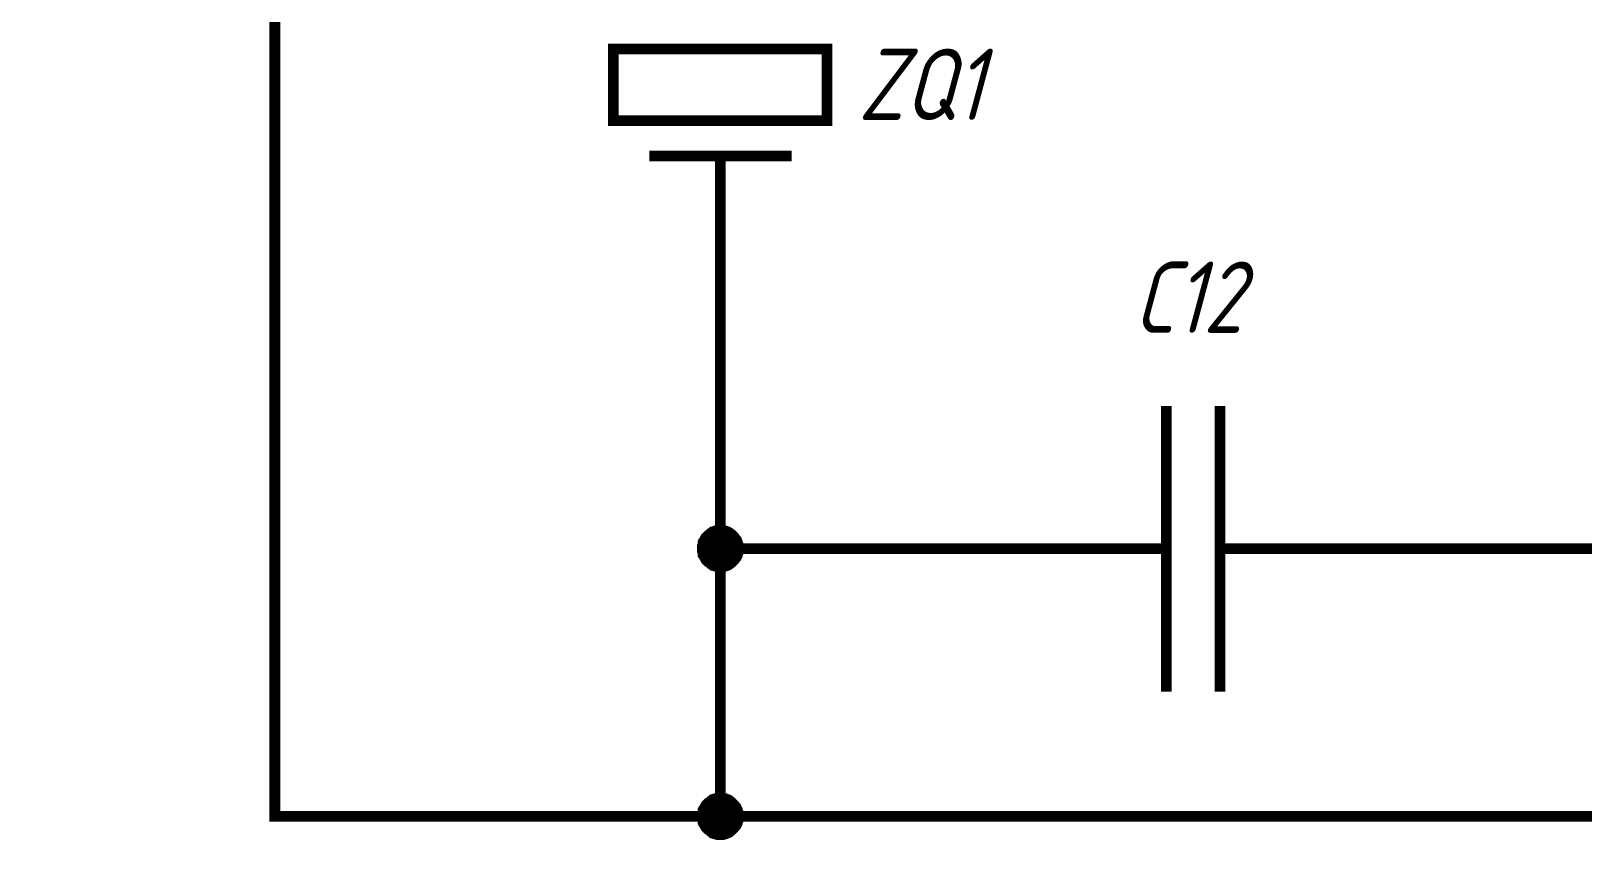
# Model space of a CAD drawing. Extents: x 260 to 1101, y 70 to 664.
# Drawn here: x 572.28 to 615.78, y 281.13 to 303.79 of the extents above; entities that cross this region are included whole.
import ezdxf

# ---------------------------------------------------------------- set-up
doc = ezdxf.new("R2010")
doc.units = 0
doc.header["$MEASUREMENT"] = 0
doc.layers.add('Sheet', color=255, linetype='CONTINUOUS')
doc.styles.add('GOST type A0', font='', dxfattribs={"oblique": 15, "height": 3.5})
doc.styles.get('GOST type A0').set_extended_font_data('GOST type A')

msp = doc.modelspace()

# ---------------------------------------------------------------- linework, layer by layer
at = {"layer": 'Sheet'}
for points, const_width in [([(569.112, 401.784), (569.112, 401.784), (541.612, 401.784), (541.612, 316.785), (579.112, 316.785), (579.112, 281.788), (591.597, 281.788), (631.581, 281.788), (631.581, 294.292)], 0.3), ([(608.103, 289.291), (616.597, 289.291), (616.597, 301.795), (616.597, 314.284), (608.103, 314.284)], 0.3), ([(593.6, 300.288), (589.609, 300.288)], 0.3), ([(591.597, 300.288), (591.597, 297.787)], 0.3), ([(591.597, 297.787), (591.597, 289.291), (591.597, 281.788)], 0.3), ([(604.097, 285.283), (604.097, 293.283)], 0.3), ([(605.603, 285.283), (605.603, 293.283)], 0.3), ([(591.1, 289.291), (591.1, 289.322), (591.1, 289.337), (591.1, 289.368), (591.115, 289.399), (591.115, 289.415), (591.115, 289.446), (591.131, 289.461), (591.131, 289.492), (591.146, 289.508), (591.162, 289.539), (591.177, 289.555), (591.177, 289.57), (591.193, 289.601), (591.208, 289.617), (591.224, 289.632), (591.239, 289.648), (591.255, 289.663), (591.286, 289.679), (591.302, 289.694), (591.317, 289.71), (591.333, 289.725), (591.364, 289.741), (591.379, 289.757), (591.395, 289.757), (591.426, 289.772), (591.441, 289.772), (591.472, 289.788), (591.488, 289.788), (591.519, 289.803), (591.55, 289.803), (591.566, 289.803), (591.597, 289.803)], 0.3), ([(591.1, 289.291), (591.1, 289.322), (591.1, 289.337), (591.1, 289.368), (591.115, 289.399), (591.115, 289.415), (591.115, 289.446), (591.131, 289.461), (591.131, 289.492), (591.146, 289.508), (591.162, 289.539), (591.177, 289.555), (591.177, 289.57), (591.193, 289.601), (591.208, 289.617), (591.224, 289.632), (591.239, 289.648), (591.255, 289.663), (591.286, 289.679), (591.302, 289.694), (591.317, 289.71), (591.333, 289.725), (591.364, 289.741), (591.379, 289.757), (591.395, 289.757), (591.426, 289.772), (591.441, 289.772), (591.472, 289.788), (591.488, 289.788), (591.519, 289.803), (591.55, 289.803), (591.566, 289.803), (591.597, 289.803)], 0.3), ([(591.1, 289.291), (591.1, 289.322), (591.1, 289.337), (591.1, 289.368), (591.115, 289.399), (591.115, 289.415), (591.115, 289.446), (591.131, 289.461), (591.131, 289.492), (591.146, 289.508), (591.162, 289.539), (591.177, 289.555), (591.177, 289.57), (591.193, 289.601), (591.208, 289.617), (591.224, 289.632), (591.239, 289.648), (591.255, 289.663), (591.286, 289.679), (591.302, 289.694), (591.317, 289.71), (591.333, 289.725), (591.364, 289.741), (591.379, 289.757), (591.395, 289.757), (591.426, 289.772), (591.441, 289.772), (591.472, 289.788), (591.488, 289.788), (591.519, 289.803), (591.55, 289.803), (591.566, 289.803), (591.597, 289.803)], 0.3), ([(591.1, 289.291), (591.1, 289.322), (591.1, 289.337), (591.1, 289.368), (591.115, 289.399), (591.115, 289.415), (591.115, 289.446), (591.131, 289.461), (591.131, 289.492), (591.146, 289.508), (591.162, 289.539), (591.177, 289.555), (591.177, 289.57), (591.193, 289.601), (591.208, 289.617), (591.224, 289.632), (591.239, 289.648), (591.255, 289.663), (591.286, 289.679), (591.302, 289.694), (591.317, 289.71), (591.333, 289.725), (591.364, 289.741), (591.379, 289.757), (591.395, 289.757), (591.426, 289.772), (591.441, 289.772), (591.472, 289.788), (591.488, 289.788), (591.519, 289.803), (591.55, 289.803), (591.566, 289.803), (591.597, 289.803)], 0.3), ([(591.1, 289.291), (591.1, 289.322), (591.1, 289.337), (591.1, 289.368), (591.115, 289.399), (591.115, 289.415), (591.115, 289.446), (591.131, 289.461), (591.131, 289.492), (591.146, 289.508), (591.162, 289.539), (591.177, 289.555), (591.177, 289.57), (591.193, 289.601), (591.208, 289.617), (591.224, 289.632), (591.239, 289.648), (591.255, 289.663), (591.286, 289.679), (591.302, 289.694), (591.317, 289.71), (591.333, 289.725), (591.364, 289.741), (591.379, 289.757), (591.395, 289.757), (591.426, 289.772), (591.441, 289.772), (591.472, 289.788), (591.488, 289.788), (591.519, 289.803), (591.55, 289.803), (591.566, 289.803), (591.597, 289.803)], 0.0991), ([(591.1, 289.291), (591.1, 289.322), (591.1, 289.337), (591.1, 289.368), (591.115, 289.399), (591.115, 289.415), (591.115, 289.446), (591.131, 289.461), (591.131, 289.492), (591.146, 289.508), (591.162, 289.539), (591.177, 289.555), (591.177, 289.57), (591.193, 289.601), (591.208, 289.617), (591.224, 289.632), (591.239, 289.648), (591.255, 289.663), (591.286, 289.679), (591.302, 289.694), (591.317, 289.71), (591.333, 289.725), (591.364, 289.741), (591.379, 289.757), (591.395, 289.757), (591.426, 289.772), (591.441, 289.772), (591.472, 289.788), (591.488, 289.788), (591.519, 289.803), (591.55, 289.803), (591.566, 289.803), (591.597, 289.803)], 0.0991), ([(591.1, 289.291), (591.1, 289.322), (591.1, 289.337), (591.1, 289.368), (591.115, 289.399), (591.115, 289.415), (591.115, 289.446), (591.131, 289.461), (591.131, 289.492), (591.146, 289.508), (591.162, 289.539), (591.177, 289.555), (591.177, 289.57), (591.193, 289.601), (591.208, 289.617), (591.224, 289.632), (591.239, 289.648), (591.255, 289.663), (591.286, 289.679), (591.302, 289.694), (591.317, 289.71), (591.333, 289.725), (591.364, 289.741), (591.379, 289.757), (591.395, 289.757), (591.426, 289.772), (591.441, 289.772), (591.472, 289.788), (591.488, 289.788), (591.519, 289.803), (591.55, 289.803), (591.566, 289.803), (591.597, 289.803)], 0.0991), ([(591.1, 289.291), (591.1, 289.322), (591.1, 289.337), (591.1, 289.368), (591.115, 289.399), (591.115, 289.415), (591.115, 289.446), (591.131, 289.461), (591.131, 289.492), (591.146, 289.508), (591.162, 289.539), (591.177, 289.555), (591.177, 289.57), (591.193, 289.601), (591.208, 289.617), (591.224, 289.632), (591.239, 289.648), (591.255, 289.663), (591.286, 289.679), (591.302, 289.694), (591.317, 289.71), (591.333, 289.725), (591.364, 289.741), (591.379, 289.757), (591.395, 289.757), (591.426, 289.772), (591.441, 289.772), (591.472, 289.788), (591.488, 289.788), (591.519, 289.803), (591.55, 289.803), (591.566, 289.803), (591.597, 289.803)], 0.0991), ([(591.597, 289.803), (591.597, 289.803)], 0.3), ([(591.597, 289.803), (591.628, 289.803), (591.643, 289.803), (591.674, 289.803), (591.705, 289.788), (591.721, 289.788), (591.752, 289.772), (591.767, 289.772), (591.798, 289.757), (591.814, 289.757), (591.845, 289.741), (591.861, 289.725), (591.876, 289.71), (591.907, 289.694), (591.923, 289.679), (591.938, 289.663), (591.954, 289.648), (591.969, 289.632), (591.985, 289.617), (592, 289.601), (592.016, 289.57), (592.031, 289.555), (592.047, 289.539), (592.062, 289.508), (592.062, 289.492), (592.078, 289.461), (592.078, 289.446), (592.093, 289.415), (592.093, 289.399), (592.109, 289.368), (592.109, 289.337), (592.109, 289.322), (592.109, 289.291)], 0.3), ([(591.597, 289.803), (591.597, 289.803)], 0.3), ([(591.597, 289.803), (591.628, 289.803), (591.643, 289.803), (591.674, 289.803), (591.705, 289.788), (591.721, 289.788), (591.752, 289.772), (591.767, 289.772), (591.798, 289.757), (591.814, 289.757), (591.845, 289.741), (591.861, 289.725), (591.876, 289.71), (591.907, 289.694), (591.923, 289.679), (591.938, 289.663), (591.954, 289.648), (591.969, 289.632), (591.985, 289.617), (592, 289.601), (592.016, 289.57), (592.031, 289.555), (592.047, 289.539), (592.062, 289.508), (592.062, 289.492), (592.078, 289.461), (592.078, 289.446), (592.093, 289.415), (592.093, 289.399), (592.109, 289.368), (592.109, 289.337), (592.109, 289.322), (592.109, 289.291)], 0.3), ([(591.597, 289.803), (591.597, 289.803)], 0.3), ([(591.597, 289.803), (591.628, 289.803), (591.643, 289.803), (591.674, 289.803), (591.705, 289.788), (591.721, 289.788), (591.752, 289.772), (591.767, 289.772), (591.798, 289.757), (591.814, 289.757), (591.845, 289.741), (591.861, 289.725), (591.876, 289.71), (591.907, 289.694), (591.923, 289.679), (591.938, 289.663), (591.954, 289.648), (591.969, 289.632), (591.985, 289.617), (592, 289.601), (592.016, 289.57), (592.031, 289.555), (592.047, 289.539), (592.062, 289.508), (592.062, 289.492), (592.078, 289.461), (592.078, 289.446), (592.093, 289.415), (592.093, 289.399), (592.109, 289.368), (592.109, 289.337), (592.109, 289.322), (592.109, 289.291)], 0.3), ([(591.597, 289.803), (591.597, 289.803)], 0.3), ([(591.597, 289.803), (591.628, 289.803), (591.643, 289.803), (591.674, 289.803), (591.705, 289.788), (591.721, 289.788), (591.752, 289.772), (591.767, 289.772), (591.798, 289.757), (591.814, 289.757), (591.845, 289.741), (591.861, 289.725), (591.876, 289.71), (591.907, 289.694), (591.923, 289.679), (591.938, 289.663), (591.954, 289.648), (591.969, 289.632), (591.985, 289.617), (592, 289.601), (592.016, 289.57), (592.031, 289.555), (592.047, 289.539), (592.062, 289.508), (592.062, 289.492), (592.078, 289.461), (592.078, 289.446), (592.093, 289.415), (592.093, 289.399), (592.109, 289.368), (592.109, 289.337), (592.109, 289.322), (592.109, 289.291)], 0.3), ([(591.597, 289.803), (591.597, 289.803)], 0.0991), ([(591.597, 289.803), (591.628, 289.803), (591.643, 289.803), (591.674, 289.803), (591.705, 289.788), (591.721, 289.788), (591.752, 289.772), (591.767, 289.772), (591.798, 289.757), (591.814, 289.757), (591.845, 289.741), (591.861, 289.725), (591.876, 289.71), (591.907, 289.694), (591.923, 289.679), (591.938, 289.663), (591.954, 289.648), (591.969, 289.632), (591.985, 289.617), (592, 289.601), (592.016, 289.57), (592.031, 289.555), (592.047, 289.539), (592.062, 289.508), (592.062, 289.492), (592.078, 289.461), (592.078, 289.446), (592.093, 289.415), (592.093, 289.399), (592.109, 289.368), (592.109, 289.337), (592.109, 289.322), (592.109, 289.291)], 0.0991), ([(591.597, 289.803), (591.597, 289.803)], 0.0991), ([(591.597, 289.803), (591.628, 289.803), (591.643, 289.803), (591.674, 289.803), (591.705, 289.788), (591.721, 289.788), (591.752, 289.772), (591.767, 289.772), (591.798, 289.757), (591.814, 289.757), (591.845, 289.741), (591.861, 289.725), (591.876, 289.71), (591.907, 289.694), (591.923, 289.679), (591.938, 289.663), (591.954, 289.648), (591.969, 289.632), (591.985, 289.617), (592, 289.601), (592.016, 289.57), (592.031, 289.555), (592.047, 289.539), (592.062, 289.508), (592.062, 289.492), (592.078, 289.461), (592.078, 289.446), (592.093, 289.415), (592.093, 289.399), (592.109, 289.368), (592.109, 289.337), (592.109, 289.322), (592.109, 289.291)], 0.0991), ([(591.597, 289.803), (591.597, 289.803)], 0.0991), ([(591.597, 289.803), (591.628, 289.803), (591.643, 289.803), (591.674, 289.803), (591.705, 289.788), (591.721, 289.788), (591.752, 289.772), (591.767, 289.772), (591.798, 289.757), (591.814, 289.757), (591.845, 289.741), (591.861, 289.725), (591.876, 289.71), (591.907, 289.694), (591.923, 289.679), (591.938, 289.663), (591.954, 289.648), (591.969, 289.632), (591.985, 289.617), (592, 289.601), (592.016, 289.57), (592.031, 289.555), (592.047, 289.539), (592.062, 289.508), (592.062, 289.492), (592.078, 289.461), (592.078, 289.446), (592.093, 289.415), (592.093, 289.399), (592.109, 289.368), (592.109, 289.337), (592.109, 289.322), (592.109, 289.291)], 0.0991), ([(591.597, 289.803), (591.597, 289.803)], 0.0991), ([(591.597, 289.803), (591.628, 289.803), (591.643, 289.803), (591.674, 289.803), (591.705, 289.788), (591.721, 289.788), (591.752, 289.772), (591.767, 289.772), (591.798, 289.757), (591.814, 289.757), (591.845, 289.741), (591.861, 289.725), (591.876, 289.71), (591.907, 289.694), (591.923, 289.679), (591.938, 289.663), (591.954, 289.648), (591.969, 289.632), (591.985, 289.617), (592, 289.601), (592.016, 289.57), (592.031, 289.555), (592.047, 289.539), (592.062, 289.508), (592.062, 289.492), (592.078, 289.461), (592.078, 289.446), (592.093, 289.415), (592.093, 289.399), (592.109, 289.368), (592.109, 289.337), (592.109, 289.322), (592.109, 289.291)], 0.0991), ([(591.597, 288.778), (591.566, 288.778), (591.55, 288.778), (591.519, 288.778), (591.488, 288.793), (591.472, 288.793), (591.441, 288.809), (591.426, 288.809), (591.395, 288.825), (591.379, 288.825), (591.364, 288.84), (591.333, 288.856), (591.317, 288.871), (591.302, 288.887), (591.286, 288.902), (591.255, 288.918), (591.239, 288.933), (591.224, 288.949), (591.208, 288.964), (591.193, 288.98), (591.177, 289.011), (591.177, 289.026), (591.162, 289.042), (591.146, 289.073), (591.131, 289.089), (591.131, 289.12), (591.115, 289.135), (591.115, 289.166), (591.115, 289.182), (591.1, 289.213), (591.1, 289.244), (591.1, 289.259), (591.1, 289.291)], 0.3), ([(591.1, 289.291), (591.1, 289.291)], 0.3), ([(591.597, 288.778), (591.566, 288.778), (591.55, 288.778), (591.519, 288.778), (591.488, 288.793), (591.472, 288.793), (591.441, 288.809), (591.426, 288.809), (591.395, 288.825), (591.379, 288.825), (591.364, 288.84), (591.333, 288.856), (591.317, 288.871), (591.302, 288.887), (591.286, 288.902), (591.255, 288.918), (591.239, 288.933), (591.224, 288.949), (591.208, 288.964), (591.193, 288.98), (591.177, 289.011), (591.177, 289.026), (591.162, 289.042), (591.146, 289.073), (591.131, 289.089), (591.131, 289.12), (591.115, 289.135), (591.115, 289.166), (591.115, 289.182), (591.1, 289.213), (591.1, 289.244), (591.1, 289.259), (591.1, 289.291)], 0.3), ([(591.1, 289.291), (591.1, 289.291)], 0.3), ([(591.597, 288.778), (591.566, 288.778), (591.55, 288.778), (591.519, 288.778), (591.488, 288.793), (591.472, 288.793), (591.441, 288.809), (591.426, 288.809), (591.395, 288.825), (591.379, 288.825), (591.364, 288.84), (591.333, 288.856), (591.317, 288.871), (591.302, 288.887), (591.286, 288.902), (591.255, 288.918), (591.239, 288.933), (591.224, 288.949), (591.208, 288.964), (591.193, 288.98), (591.177, 289.011), (591.177, 289.026), (591.162, 289.042), (591.146, 289.073), (591.131, 289.089), (591.131, 289.12), (591.115, 289.135), (591.115, 289.166), (591.115, 289.182), (591.1, 289.213), (591.1, 289.244), (591.1, 289.259), (591.1, 289.291)], 0.3), ([(591.1, 289.291), (591.1, 289.291)], 0.3), ([(591.597, 288.778), (591.566, 288.778), (591.55, 288.778), (591.519, 288.778), (591.488, 288.793), (591.472, 288.793), (591.441, 288.809), (591.426, 288.809), (591.395, 288.825), (591.379, 288.825), (591.364, 288.84), (591.333, 288.856), (591.317, 288.871), (591.302, 288.887), (591.286, 288.902), (591.255, 288.918), (591.239, 288.933), (591.224, 288.949), (591.208, 288.964), (591.193, 288.98), (591.177, 289.011), (591.177, 289.026), (591.162, 289.042), (591.146, 289.073), (591.131, 289.089), (591.131, 289.12), (591.115, 289.135), (591.115, 289.166), (591.115, 289.182), (591.1, 289.213), (591.1, 289.244), (591.1, 289.259), (591.1, 289.291)], 0.3), ([(591.1, 289.291), (591.1, 289.291)], 0.3), ([(591.597, 288.778), (591.566, 288.778), (591.55, 288.778), (591.519, 288.778), (591.488, 288.793), (591.472, 288.793), (591.441, 288.809), (591.426, 288.809), (591.395, 288.825), (591.379, 288.825), (591.364, 288.84), (591.333, 288.856), (591.317, 288.871), (591.302, 288.887), (591.286, 288.902), (591.255, 288.918), (591.239, 288.933), (591.224, 288.949), (591.208, 288.964), (591.193, 288.98), (591.177, 289.011), (591.177, 289.026), (591.162, 289.042), (591.146, 289.073), (591.131, 289.089), (591.131, 289.12), (591.115, 289.135), (591.115, 289.166), (591.115, 289.182), (591.1, 289.213), (591.1, 289.244), (591.1, 289.259), (591.1, 289.291)], 0.0991), ([(591.1, 289.291), (591.1, 289.291)], 0.0991), ([(591.597, 288.778), (591.566, 288.778), (591.55, 288.778), (591.519, 288.778), (591.488, 288.793), (591.472, 288.793), (591.441, 288.809), (591.426, 288.809), (591.395, 288.825), (591.379, 288.825), (591.364, 288.84), (591.333, 288.856), (591.317, 288.871), (591.302, 288.887), (591.286, 288.902), (591.255, 288.918), (591.239, 288.933), (591.224, 288.949), (591.208, 288.964), (591.193, 288.98), (591.177, 289.011), (591.177, 289.026), (591.162, 289.042), (591.146, 289.073), (591.131, 289.089), (591.131, 289.12), (591.115, 289.135), (591.115, 289.166), (591.115, 289.182), (591.1, 289.213), (591.1, 289.244), (591.1, 289.259), (591.1, 289.291)], 0.0991), ([(591.1, 289.291), (591.1, 289.291)], 0.0991), ([(591.597, 288.778), (591.566, 288.778), (591.55, 288.778), (591.519, 288.778), (591.488, 288.793), (591.472, 288.793), (591.441, 288.809), (591.426, 288.809), (591.395, 288.825), (591.379, 288.825), (591.364, 288.84), (591.333, 288.856), (591.317, 288.871), (591.302, 288.887), (591.286, 288.902), (591.255, 288.918), (591.239, 288.933), (591.224, 288.949), (591.208, 288.964), (591.193, 288.98), (591.177, 289.011), (591.177, 289.026), (591.162, 289.042), (591.146, 289.073), (591.131, 289.089), (591.131, 289.12), (591.115, 289.135), (591.115, 289.166), (591.115, 289.182), (591.1, 289.213), (591.1, 289.244), (591.1, 289.259), (591.1, 289.291)], 0.0991), ([(591.1, 289.291), (591.1, 289.291)], 0.0991), ([(591.597, 288.778), (591.566, 288.778), (591.55, 288.778), (591.519, 288.778), (591.488, 288.793), (591.472, 288.793), (591.441, 288.809), (591.426, 288.809), (591.395, 288.825), (591.379, 288.825), (591.364, 288.84), (591.333, 288.856), (591.317, 288.871), (591.302, 288.887), (591.286, 288.902), (591.255, 288.918), (591.239, 288.933), (591.224, 288.949), (591.208, 288.964), (591.193, 288.98), (591.177, 289.011), (591.177, 289.026), (591.162, 289.042), (591.146, 289.073), (591.131, 289.089), (591.131, 289.12), (591.115, 289.135), (591.115, 289.166), (591.115, 289.182), (591.1, 289.213), (591.1, 289.244), (591.1, 289.259), (591.1, 289.291)], 0.0991), ([(591.1, 289.291), (591.1, 289.291)], 0.0991), ([(601.597, 289.291), (591.597, 289.291)], 0.3), ([(592.109, 289.291), (592.109, 289.259), (592.109, 289.244), (592.109, 289.213), (592.093, 289.182), (592.093, 289.166), (592.078, 289.135), (592.078, 289.12), (592.062, 289.089), (592.062, 289.073), (592.047, 289.042), (592.031, 289.026), (592.016, 289.011), (592, 288.98), (591.985, 288.964), (591.969, 288.949), (591.954, 288.933), (591.938, 288.918), (591.923, 288.902), (591.907, 288.887), (591.876, 288.871), (591.861, 288.856), (591.845, 288.84), (591.814, 288.825), (591.798, 288.825), (591.767, 288.809), (591.752, 288.809), (591.721, 288.793), (591.705, 288.793), (591.674, 288.778), (591.643, 288.778), (591.628, 288.778), (591.597, 288.778)], 0.3), ([(592.109, 289.291), (592.109, 289.259), (592.109, 289.244), (592.109, 289.213), (592.093, 289.182), (592.093, 289.166), (592.078, 289.135), (592.078, 289.12), (592.062, 289.089), (592.062, 289.073), (592.047, 289.042), (592.031, 289.026), (592.016, 289.011), (592, 288.98), (591.985, 288.964), (591.969, 288.949), (591.954, 288.933), (591.938, 288.918), (591.923, 288.902), (591.907, 288.887), (591.876, 288.871), (591.861, 288.856), (591.845, 288.84), (591.814, 288.825), (591.798, 288.825), (591.767, 288.809), (591.752, 288.809), (591.721, 288.793), (591.705, 288.793), (591.674, 288.778), (591.643, 288.778), (591.628, 288.778), (591.597, 288.778)], 0.3), ([(592.109, 289.291), (592.109, 289.259), (592.109, 289.244), (592.109, 289.213), (592.093, 289.182), (592.093, 289.166), (592.078, 289.135), (592.078, 289.12), (592.062, 289.089), (592.062, 289.073), (592.047, 289.042), (592.031, 289.026), (592.016, 289.011), (592, 288.98), (591.985, 288.964), (591.969, 288.949), (591.954, 288.933), (591.938, 288.918), (591.923, 288.902), (591.907, 288.887), (591.876, 288.871), (591.861, 288.856), (591.845, 288.84), (591.814, 288.825), (591.798, 288.825), (591.767, 288.809), (591.752, 288.809), (591.721, 288.793), (591.705, 288.793), (591.674, 288.778), (591.643, 288.778), (591.628, 288.778), (591.597, 288.778)], 0.3), ([(592.109, 289.291), (592.109, 289.259), (592.109, 289.244), (592.109, 289.213), (592.093, 289.182), (592.093, 289.166), (592.078, 289.135), (592.078, 289.12), (592.062, 289.089), (592.062, 289.073), (592.047, 289.042), (592.031, 289.026), (592.016, 289.011), (592, 288.98), (591.985, 288.964), (591.969, 288.949), (591.954, 288.933), (591.938, 288.918), (591.923, 288.902), (591.907, 288.887), (591.876, 288.871), (591.861, 288.856), (591.845, 288.84), (591.814, 288.825), (591.798, 288.825), (591.767, 288.809), (591.752, 288.809), (591.721, 288.793), (591.705, 288.793), (591.674, 288.778), (591.643, 288.778), (591.628, 288.778), (591.597, 288.778)], 0.3), ([(592.109, 289.291), (592.109, 289.259), (592.109, 289.244), (592.109, 289.213), (592.093, 289.182), (592.093, 289.166), (592.078, 289.135), (592.078, 289.12), (592.062, 289.089), (592.062, 289.073), (592.047, 289.042), (592.031, 289.026), (592.016, 289.011), (592, 288.98), (591.985, 288.964), (591.969, 288.949), (591.954, 288.933), (591.938, 288.918), (591.923, 288.902), (591.907, 288.887), (591.876, 288.871), (591.861, 288.856), (591.845, 288.84), (591.814, 288.825), (591.798, 288.825), (591.767, 288.809), (591.752, 288.809), (591.721, 288.793), (591.705, 288.793), (591.674, 288.778), (591.643, 288.778), (591.628, 288.778), (591.597, 288.778)], 0.0991), ([(592.109, 289.291), (592.109, 289.259), (592.109, 289.244), (592.109, 289.213), (592.093, 289.182), (592.093, 289.166), (592.078, 289.135), (592.078, 289.12), (592.062, 289.089), (592.062, 289.073), (592.047, 289.042), (592.031, 289.026), (592.016, 289.011), (592, 288.98), (591.985, 288.964), (591.969, 288.949), (591.954, 288.933), (591.938, 288.918), (591.923, 288.902), (591.907, 288.887), (591.876, 288.871), (591.861, 288.856), (591.845, 288.84), (591.814, 288.825), (591.798, 288.825), (591.767, 288.809), (591.752, 288.809), (591.721, 288.793), (591.705, 288.793), (591.674, 288.778), (591.643, 288.778), (591.628, 288.778), (591.597, 288.778)], 0.0991), ([(592.109, 289.291), (592.109, 289.259), (592.109, 289.244), (592.109, 289.213), (592.093, 289.182), (592.093, 289.166), (592.078, 289.135), (592.078, 289.12), (592.062, 289.089), (592.062, 289.073), (592.047, 289.042), (592.031, 289.026), (592.016, 289.011), (592, 288.98), (591.985, 288.964), (591.969, 288.949), (591.954, 288.933), (591.938, 288.918), (591.923, 288.902), (591.907, 288.887), (591.876, 288.871), (591.861, 288.856), (591.845, 288.84), (591.814, 288.825), (591.798, 288.825), (591.767, 288.809), (591.752, 288.809), (591.721, 288.793), (591.705, 288.793), (591.674, 288.778), (591.643, 288.778), (591.628, 288.778), (591.597, 288.778)], 0.0991), ([(592.109, 289.291), (592.109, 289.259), (592.109, 289.244), (592.109, 289.213), (592.093, 289.182), (592.093, 289.166), (592.078, 289.135), (592.078, 289.12), (592.062, 289.089), (592.062, 289.073), (592.047, 289.042), (592.031, 289.026), (592.016, 289.011), (592, 288.98), (591.985, 288.964), (591.969, 288.949), (591.954, 288.933), (591.938, 288.918), (591.923, 288.902), (591.907, 288.887), (591.876, 288.871), (591.861, 288.856), (591.845, 288.84), (591.814, 288.825), (591.798, 288.825), (591.767, 288.809), (591.752, 288.809), (591.721, 288.793), (591.705, 288.793), (591.674, 288.778), (591.643, 288.778), (591.628, 288.778), (591.597, 288.778)], 0.0991), ([(592.109, 289.291), (592.109, 289.291), (592.109, 289.291), (592.109, 289.291), (592.109, 289.291), (592.109, 289.291), (592.109, 289.291), (592.109, 289.291), (592.109, 289.291), (592.109, 289.291), (592.109, 289.291), (592.109, 289.291), (592.109, 289.291), (592.109, 289.291), (592.109, 289.291), (592.109, 289.291), (592.109, 289.291), (592.109, 289.291), (592.109, 289.291), (592.109, 289.291), (592.109, 289.291), (592.109, 289.291), (592.109, 289.291), (592.109, 289.291), (592.109, 289.291), (592.109, 289.291), (592.109, 289.291), (592.109, 289.291), (592.109, 289.291), (592.109, 289.291), (592.109, 289.291), (592.109, 289.291), (592.109, 289.291)], 0.3), ([(592.109, 289.291), (592.109, 289.291)], 0.3), ([(592.109, 289.291), (592.109, 289.291), (592.109, 289.291), (592.109, 289.291), (592.109, 289.291), (592.109, 289.291), (592.109, 289.291), (592.109, 289.291), (592.109, 289.291), (592.109, 289.291), (592.109, 289.291), (592.109, 289.291), (592.109, 289.291), (592.109, 289.291), (592.109, 289.291), (592.109, 289.291), (592.109, 289.291), (592.109, 289.291), (592.109, 289.291), (592.109, 289.291), (592.109, 289.291), (592.109, 289.291), (592.109, 289.291), (592.109, 289.291), (592.109, 289.291), (592.109, 289.291), (592.109, 289.291), (592.109, 289.291), (592.109, 289.291), (592.109, 289.291), (592.109, 289.291), (592.109, 289.291), (592.109, 289.291)], 0.3), ([(592.109, 289.291), (592.109, 289.291)], 0.3), ([(592.109, 289.291), (592.109, 289.291), (592.109, 289.291), (592.109, 289.291), (592.109, 289.291), (592.109, 289.291), (592.109, 289.291), (592.109, 289.291), (592.109, 289.291), (592.109, 289.291), (592.109, 289.291), (592.109, 289.291), (592.109, 289.291), (592.109, 289.291), (592.109, 289.291), (592.109, 289.291), (592.109, 289.291), (592.109, 289.291), (592.109, 289.291), (592.109, 289.291), (592.109, 289.291), (592.109, 289.291), (592.109, 289.291), (592.109, 289.291), (592.109, 289.291), (592.109, 289.291), (592.109, 289.291), (592.109, 289.291), (592.109, 289.291), (592.109, 289.291), (592.109, 289.291), (592.109, 289.291), (592.109, 289.291)], 0.3), ([(592.109, 289.291), (592.109, 289.291)], 0.3), ([(592.109, 289.291), (592.109, 289.291), (592.109, 289.291), (592.109, 289.291), (592.109, 289.291), (592.109, 289.291), (592.109, 289.291), (592.109, 289.291), (592.109, 289.291), (592.109, 289.291), (592.109, 289.291), (592.109, 289.291), (592.109, 289.291), (592.109, 289.291), (592.109, 289.291), (592.109, 289.291), (592.109, 289.291), (592.109, 289.291), (592.109, 289.291), (592.109, 289.291), (592.109, 289.291), (592.109, 289.291), (592.109, 289.291), (592.109, 289.291), (592.109, 289.291), (592.109, 289.291), (592.109, 289.291), (592.109, 289.291), (592.109, 289.291), (592.109, 289.291), (592.109, 289.291), (592.109, 289.291), (592.109, 289.291)], 0.3), ([(592.109, 289.291), (592.109, 289.291)], 0.3), ([(592.109, 289.291), (592.109, 289.291), (592.109, 289.291), (592.109, 289.291), (592.109, 289.291), (592.109, 289.291), (592.109, 289.291), (592.109, 289.291), (592.109, 289.291), (592.109, 289.291), (592.109, 289.291), (592.109, 289.291), (592.109, 289.291), (592.109, 289.291), (592.109, 289.291), (592.109, 289.291), (592.109, 289.291), (592.109, 289.291), (592.109, 289.291), (592.109, 289.291), (592.109, 289.291), (592.109, 289.291), (592.109, 289.291), (592.109, 289.291), (592.109, 289.291), (592.109, 289.291), (592.109, 289.291), (592.109, 289.291), (592.109, 289.291), (592.109, 289.291), (592.109, 289.291), (592.109, 289.291), (592.109, 289.291)], 0.0991), ([(592.109, 289.291), (592.109, 289.291)], 0.0991), ([(592.109, 289.291), (592.109, 289.291), (592.109, 289.291), (592.109, 289.291), (592.109, 289.291), (592.109, 289.291), (592.109, 289.291), (592.109, 289.291), (592.109, 289.291), (592.109, 289.291), (592.109, 289.291), (592.109, 289.291), (592.109, 289.291), (592.109, 289.291), (592.109, 289.291), (592.109, 289.291), (592.109, 289.291), (592.109, 289.291), (592.109, 289.291), (592.109, 289.291), (592.109, 289.291), (592.109, 289.291), (592.109, 289.291), (592.109, 289.291), (592.109, 289.291), (592.109, 289.291), (592.109, 289.291), (592.109, 289.291), (592.109, 289.291), (592.109, 289.291), (592.109, 289.291), (592.109, 289.291), (592.109, 289.291)], 0.0991), ([(592.109, 289.291), (592.109, 289.291)], 0.0991), ([(592.109, 289.291), (592.109, 289.291), (592.109, 289.291), (592.109, 289.291), (592.109, 289.291), (592.109, 289.291), (592.109, 289.291), (592.109, 289.291), (592.109, 289.291), (592.109, 289.291), (592.109, 289.291), (592.109, 289.291), (592.109, 289.291), (592.109, 289.291), (592.109, 289.291), (592.109, 289.291), (592.109, 289.291), (592.109, 289.291), (592.109, 289.291), (592.109, 289.291), (592.109, 289.291), (592.109, 289.291), (592.109, 289.291), (592.109, 289.291), (592.109, 289.291), (592.109, 289.291), (592.109, 289.291), (592.109, 289.291), (592.109, 289.291), (592.109, 289.291), (592.109, 289.291), (592.109, 289.291), (592.109, 289.291)], 0.0991), ([(592.109, 289.291), (592.109, 289.291)], 0.0991), ([(592.109, 289.291), (592.109, 289.291), (592.109, 289.291), (592.109, 289.291), (592.109, 289.291), (592.109, 289.291), (592.109, 289.291), (592.109, 289.291), (592.109, 289.291), (592.109, 289.291), (592.109, 289.291), (592.109, 289.291), (592.109, 289.291), (592.109, 289.291), (592.109, 289.291), (592.109, 289.291), (592.109, 289.291), (592.109, 289.291), (592.109, 289.291), (592.109, 289.291), (592.109, 289.291), (592.109, 289.291), (592.109, 289.291), (592.109, 289.291), (592.109, 289.291), (592.109, 289.291), (592.109, 289.291), (592.109, 289.291), (592.109, 289.291), (592.109, 289.291), (592.109, 289.291), (592.109, 289.291), (592.109, 289.291)], 0.0991), ([(592.109, 289.291), (592.109, 289.291)], 0.0991), ([(604.097, 289.291), (601.597, 289.291)], 0.3), ([(605.603, 289.291), (608.103, 289.291)], 0.3), ([(591.1, 281.788), (591.1, 281.819), (591.1, 281.834), (591.1, 281.866), (591.115, 281.897), (591.115, 281.912), (591.115, 281.943), (591.131, 281.959), (591.131, 281.99), (591.146, 282.005), (591.162, 282.036), (591.177, 282.052), (591.177, 282.067), (591.193, 282.099), (591.208, 282.114), (591.224, 282.13), (591.239, 282.145), (591.255, 282.161), (591.286, 282.176), (591.302, 282.192), (591.317, 282.207), (591.333, 282.223), (591.364, 282.238), (591.379, 282.254), (591.395, 282.254), (591.426, 282.269), (591.441, 282.269), (591.472, 282.285), (591.488, 282.285), (591.519, 282.3), (591.55, 282.3), (591.566, 282.3), (591.597, 282.3)], 0.3), ([(591.1, 281.788), (591.1, 281.819), (591.1, 281.834), (591.1, 281.866), (591.115, 281.897), (591.115, 281.912), (591.115, 281.943), (591.131, 281.959), (591.131, 281.99), (591.146, 282.005), (591.162, 282.036), (591.177, 282.052), (591.177, 282.067), (591.193, 282.099), (591.208, 282.114), (591.224, 282.13), (591.239, 282.145), (591.255, 282.161), (591.286, 282.176), (591.302, 282.192), (591.317, 282.207), (591.333, 282.223), (591.364, 282.238), (591.379, 282.254), (591.395, 282.254), (591.426, 282.269), (591.441, 282.269), (591.472, 282.285), (591.488, 282.285), (591.519, 282.3), (591.55, 282.3), (591.566, 282.3), (591.597, 282.3)], 0.3), ([(591.1, 281.788), (591.1, 281.819), (591.1, 281.834), (591.1, 281.866), (591.115, 281.897), (591.115, 281.912), (591.115, 281.943), (591.131, 281.959), (591.131, 281.99), (591.146, 282.005), (591.162, 282.036), (591.177, 282.052), (591.177, 282.067), (591.193, 282.099), (591.208, 282.114), (591.224, 282.13), (591.239, 282.145), (591.255, 282.161), (591.286, 282.176), (591.302, 282.192), (591.317, 282.207), (591.333, 282.223), (591.364, 282.238), (591.379, 282.254), (591.395, 282.254), (591.426, 282.269), (591.441, 282.269), (591.472, 282.285), (591.488, 282.285), (591.519, 282.3), (591.55, 282.3), (591.566, 282.3), (591.597, 282.3)], 0.3), ([(591.1, 281.788), (591.1, 281.819), (591.1, 281.834), (591.1, 281.866), (591.115, 281.897), (591.115, 281.912), (591.115, 281.943), (591.131, 281.959), (591.131, 281.99), (591.146, 282.005), (591.162, 282.036), (591.177, 282.052), (591.177, 282.067), (591.193, 282.099), (591.208, 282.114), (591.224, 282.13), (591.239, 282.145), (591.255, 282.161), (591.286, 282.176), (591.302, 282.192), (591.317, 282.207), (591.333, 282.223), (591.364, 282.238), (591.379, 282.254), (591.395, 282.254), (591.426, 282.269), (591.441, 282.269), (591.472, 282.285), (591.488, 282.285), (591.519, 282.3), (591.55, 282.3), (591.566, 282.3), (591.597, 282.3)], 0.3), ([(591.1, 281.788), (591.1, 281.819), (591.1, 281.834), (591.1, 281.866), (591.115, 281.897), (591.115, 281.912), (591.115, 281.943), (591.131, 281.959), (591.131, 281.99), (591.146, 282.005), (591.162, 282.036), (591.177, 282.052), (591.177, 282.067), (591.193, 282.099), (591.208, 282.114), (591.224, 282.13), (591.239, 282.145), (591.255, 282.161), (591.286, 282.176), (591.302, 282.192), (591.317, 282.207), (591.333, 282.223), (591.364, 282.238), (591.379, 282.254), (591.395, 282.254), (591.426, 282.269), (591.441, 282.269), (591.472, 282.285), (591.488, 282.285), (591.519, 282.3), (591.55, 282.3), (591.566, 282.3), (591.597, 282.3)], 0.0991), ([(591.1, 281.788), (591.1, 281.819), (591.1, 281.834), (591.1, 281.866), (591.115, 281.897), (591.115, 281.912), (591.115, 281.943), (591.131, 281.959), (591.131, 281.99), (591.146, 282.005), (591.162, 282.036), (591.177, 282.052), (591.177, 282.067), (591.193, 282.099), (591.208, 282.114), (591.224, 282.13), (591.239, 282.145), (591.255, 282.161), (591.286, 282.176), (591.302, 282.192), (591.317, 282.207), (591.333, 282.223), (591.364, 282.238), (591.379, 282.254), (591.395, 282.254), (591.426, 282.269), (591.441, 282.269), (591.472, 282.285), (591.488, 282.285), (591.519, 282.3), (591.55, 282.3), (591.566, 282.3), (591.597, 282.3)], 0.0991), ([(591.1, 281.788), (591.1, 281.819), (591.1, 281.834), (591.1, 281.866), (591.115, 281.897), (591.115, 281.912), (591.115, 281.943), (591.131, 281.959), (591.131, 281.99), (591.146, 282.005), (591.162, 282.036), (591.177, 282.052), (591.177, 282.067), (591.193, 282.099), (591.208, 282.114), (591.224, 282.13), (591.239, 282.145), (591.255, 282.161), (591.286, 282.176), (591.302, 282.192), (591.317, 282.207), (591.333, 282.223), (591.364, 282.238), (591.379, 282.254), (591.395, 282.254), (591.426, 282.269), (591.441, 282.269), (591.472, 282.285), (591.488, 282.285), (591.519, 282.3), (591.55, 282.3), (591.566, 282.3), (591.597, 282.3)], 0.0991), ([(591.1, 281.788), (591.1, 281.819), (591.1, 281.834), (591.1, 281.866), (591.115, 281.897), (591.115, 281.912), (591.115, 281.943), (591.131, 281.959), (591.131, 281.99), (591.146, 282.005), (591.162, 282.036), (591.177, 282.052), (591.177, 282.067), (591.193, 282.099), (591.208, 282.114), (591.224, 282.13), (591.239, 282.145), (591.255, 282.161), (591.286, 282.176), (591.302, 282.192), (591.317, 282.207), (591.333, 282.223), (591.364, 282.238), (591.379, 282.254), (591.395, 282.254), (591.426, 282.269), (591.441, 282.269), (591.472, 282.285), (591.488, 282.285), (591.519, 282.3), (591.55, 282.3), (591.566, 282.3), (591.597, 282.3)], 0.0991), ([(591.597, 282.3), (591.597, 282.3)], 0.3), ([(591.597, 282.3), (591.628, 282.3), (591.643, 282.3), (591.674, 282.3), (591.705, 282.285), (591.721, 282.285), (591.752, 282.269), (591.767, 282.269), (591.798, 282.254), (591.814, 282.254), (591.845, 282.238), (591.861, 282.223), (591.876, 282.207), (591.907, 282.192), (591.923, 282.176), (591.938, 282.161), (591.954, 282.145), (591.969, 282.13), (591.985, 282.114), (592, 282.099), (592.016, 282.067), (592.031, 282.052), (592.047, 282.036), (592.062, 282.005), (592.062, 281.99), (592.078, 281.959), (592.078, 281.943), (592.093, 281.912), (592.093, 281.897), (592.109, 281.866), (592.109, 281.834), (592.109, 281.819), (592.109, 281.788)], 0.3), ([(591.597, 282.3), (591.597, 282.3)], 0.3), ([(591.597, 282.3), (591.628, 282.3), (591.643, 282.3), (591.674, 282.3), (591.705, 282.285), (591.721, 282.285), (591.752, 282.269), (591.767, 282.269), (591.798, 282.254), (591.814, 282.254), (591.845, 282.238), (591.861, 282.223), (591.876, 282.207), (591.907, 282.192), (591.923, 282.176), (591.938, 282.161), (591.954, 282.145), (591.969, 282.13), (591.985, 282.114), (592, 282.099), (592.016, 282.067), (592.031, 282.052), (592.047, 282.036), (592.062, 282.005), (592.062, 281.99), (592.078, 281.959), (592.078, 281.943), (592.093, 281.912), (592.093, 281.897), (592.109, 281.866), (592.109, 281.834), (592.109, 281.819), (592.109, 281.788)], 0.3), ([(591.597, 282.3), (591.597, 282.3)], 0.3), ([(591.597, 282.3), (591.628, 282.3), (591.643, 282.3), (591.674, 282.3), (591.705, 282.285), (591.721, 282.285), (591.752, 282.269), (591.767, 282.269), (591.798, 282.254), (591.814, 282.254), (591.845, 282.238), (591.861, 282.223), (591.876, 282.207), (591.907, 282.192), (591.923, 282.176), (591.938, 282.161), (591.954, 282.145), (591.969, 282.13), (591.985, 282.114), (592, 282.099), (592.016, 282.067), (592.031, 282.052), (592.047, 282.036), (592.062, 282.005), (592.062, 281.99), (592.078, 281.959), (592.078, 281.943), (592.093, 281.912), (592.093, 281.897), (592.109, 281.866), (592.109, 281.834), (592.109, 281.819), (592.109, 281.788)], 0.3), ([(591.597, 282.3), (591.597, 282.3)], 0.3), ([(591.597, 282.3), (591.628, 282.3), (591.643, 282.3), (591.674, 282.3), (591.705, 282.285), (591.721, 282.285), (591.752, 282.269), (591.767, 282.269), (591.798, 282.254), (591.814, 282.254), (591.845, 282.238), (591.861, 282.223), (591.876, 282.207), (591.907, 282.192), (591.923, 282.176), (591.938, 282.161), (591.954, 282.145), (591.969, 282.13), (591.985, 282.114), (592, 282.099), (592.016, 282.067), (592.031, 282.052), (592.047, 282.036), (592.062, 282.005), (592.062, 281.99), (592.078, 281.959), (592.078, 281.943), (592.093, 281.912), (592.093, 281.897), (592.109, 281.866), (592.109, 281.834), (592.109, 281.819), (592.109, 281.788)], 0.3), ([(591.597, 282.3), (591.597, 282.3)], 0.0991), ([(591.597, 282.3), (591.628, 282.3), (591.643, 282.3), (591.674, 282.3), (591.705, 282.285), (591.721, 282.285), (591.752, 282.269), (591.767, 282.269), (591.798, 282.254), (591.814, 282.254), (591.845, 282.238), (591.861, 282.223), (591.876, 282.207), (591.907, 282.192), (591.923, 282.176), (591.938, 282.161), (591.954, 282.145), (591.969, 282.13), (591.985, 282.114), (592, 282.099), (592.016, 282.067), (592.031, 282.052), (592.047, 282.036), (592.062, 282.005), (592.062, 281.99), (592.078, 281.959), (592.078, 281.943), (592.093, 281.912), (592.093, 281.897), (592.109, 281.866), (592.109, 281.834), (592.109, 281.819), (592.109, 281.788)], 0.0991), ([(591.597, 282.3), (591.597, 282.3)], 0.0991), ([(591.597, 282.3), (591.628, 282.3), (591.643, 282.3), (591.674, 282.3), (591.705, 282.285), (591.721, 282.285), (591.752, 282.269), (591.767, 282.269), (591.798, 282.254), (591.814, 282.254), (591.845, 282.238), (591.861, 282.223), (591.876, 282.207), (591.907, 282.192), (591.923, 282.176), (591.938, 282.161), (591.954, 282.145), (591.969, 282.13), (591.985, 282.114), (592, 282.099), (592.016, 282.067), (592.031, 282.052), (592.047, 282.036), (592.062, 282.005), (592.062, 281.99), (592.078, 281.959), (592.078, 281.943), (592.093, 281.912), (592.093, 281.897), (592.109, 281.866), (592.109, 281.834), (592.109, 281.819), (592.109, 281.788)], 0.0991), ([(591.597, 282.3), (591.597, 282.3)], 0.0991), ([(591.597, 282.3), (591.628, 282.3), (591.643, 282.3), (591.674, 282.3), (591.705, 282.285), (591.721, 282.285), (591.752, 282.269), (591.767, 282.269), (591.798, 282.254), (591.814, 282.254), (591.845, 282.238), (591.861, 282.223), (591.876, 282.207), (591.907, 282.192), (591.923, 282.176), (591.938, 282.161), (591.954, 282.145), (591.969, 282.13), (591.985, 282.114), (592, 282.099), (592.016, 282.067), (592.031, 282.052), (592.047, 282.036), (592.062, 282.005), (592.062, 281.99), (592.078, 281.959), (592.078, 281.943), (592.093, 281.912), (592.093, 281.897), (592.109, 281.866), (592.109, 281.834), (592.109, 281.819), (592.109, 281.788)], 0.0991), ([(591.597, 282.3), (591.597, 282.3)], 0.0991), ([(591.597, 282.3), (591.628, 282.3), (591.643, 282.3), (591.674, 282.3), (591.705, 282.285), (591.721, 282.285), (591.752, 282.269), (591.767, 282.269), (591.798, 282.254), (591.814, 282.254), (591.845, 282.238), (591.861, 282.223), (591.876, 282.207), (591.907, 282.192), (591.923, 282.176), (591.938, 282.161), (591.954, 282.145), (591.969, 282.13), (591.985, 282.114), (592, 282.099), (592.016, 282.067), (592.031, 282.052), (592.047, 282.036), (592.062, 282.005), (592.062, 281.99), (592.078, 281.959), (592.078, 281.943), (592.093, 281.912), (592.093, 281.897), (592.109, 281.866), (592.109, 281.834), (592.109, 281.819), (592.109, 281.788)], 0.0991), ([(591.597, 281.275), (591.566, 281.275), (591.55, 281.275), (591.519, 281.275), (591.488, 281.291), (591.472, 281.291), (591.441, 281.306), (591.426, 281.306), (591.395, 281.322), (591.379, 281.322), (591.364, 281.337), (591.333, 281.353), (591.317, 281.368), (591.302, 281.384), (591.286, 281.4), (591.255, 281.415), (591.239, 281.431), (591.224, 281.446), (591.208, 281.462), (591.193, 281.477), (591.177, 281.508), (591.177, 281.524), (591.162, 281.539), (591.146, 281.57), (591.131, 281.586), (591.131, 281.617), (591.115, 281.633), (591.115, 281.664), (591.115, 281.679), (591.1, 281.71), (591.1, 281.741), (591.1, 281.757), (591.1, 281.788)], 0.3), ([(591.1, 281.788), (591.1, 281.788)], 0.3), ([(591.597, 281.275), (591.566, 281.275), (591.55, 281.275), (591.519, 281.275), (591.488, 281.291), (591.472, 281.291), (591.441, 281.306), (591.426, 281.306), (591.395, 281.322), (591.379, 281.322), (591.364, 281.337), (591.333, 281.353), (591.317, 281.368), (591.302, 281.384), (591.286, 281.4), (591.255, 281.415), (591.239, 281.431), (591.224, 281.446), (591.208, 281.462), (591.193, 281.477), (591.177, 281.508), (591.177, 281.524), (591.162, 281.539), (591.146, 281.57), (591.131, 281.586), (591.131, 281.617), (591.115, 281.633), (591.115, 281.664), (591.115, 281.679), (591.1, 281.71), (591.1, 281.741), (591.1, 281.757), (591.1, 281.788)], 0.3), ([(591.1, 281.788), (591.1, 281.788)], 0.3), ([(591.597, 281.275), (591.566, 281.275), (591.55, 281.275), (591.519, 281.275), (591.488, 281.291), (591.472, 281.291), (591.441, 281.306), (591.426, 281.306), (591.395, 281.322), (591.379, 281.322), (591.364, 281.337), (591.333, 281.353), (591.317, 281.368), (591.302, 281.384), (591.286, 281.4), (591.255, 281.415), (591.239, 281.431), (591.224, 281.446), (591.208, 281.462), (591.193, 281.477), (591.177, 281.508), (591.177, 281.524), (591.162, 281.539), (591.146, 281.57), (591.131, 281.586), (591.131, 281.617), (591.115, 281.633), (591.115, 281.664), (591.115, 281.679), (591.1, 281.71), (591.1, 281.741), (591.1, 281.757), (591.1, 281.788)], 0.3), ([(591.1, 281.788), (591.1, 281.788)], 0.3), ([(591.597, 281.275), (591.566, 281.275), (591.55, 281.275), (591.519, 281.275), (591.488, 281.291), (591.472, 281.291), (591.441, 281.306), (591.426, 281.306), (591.395, 281.322), (591.379, 281.322), (591.364, 281.337), (591.333, 281.353), (591.317, 281.368), (591.302, 281.384), (591.286, 281.4), (591.255, 281.415), (591.239, 281.431), (591.224, 281.446), (591.208, 281.462), (591.193, 281.477), (591.177, 281.508), (591.177, 281.524), (591.162, 281.539), (591.146, 281.57), (591.131, 281.586), (591.131, 281.617), (591.115, 281.633), (591.115, 281.664), (591.115, 281.679), (591.1, 281.71), (591.1, 281.741), (591.1, 281.757), (591.1, 281.788)], 0.3), ([(591.1, 281.788), (591.1, 281.788)], 0.3), ([(592.109, 281.788), (592.109, 281.757), (592.109, 281.741), (592.109, 281.71), (592.093, 281.679), (592.093, 281.664), (592.078, 281.633), (592.078, 281.617), (592.062, 281.586), (592.062, 281.57), (592.047, 281.539), (592.031, 281.524), (592.016, 281.508), (592, 281.477), (591.985, 281.462), (591.969, 281.446), (591.954, 281.431), (591.938, 281.415), (591.923, 281.4), (591.907, 281.384), (591.876, 281.368), (591.861, 281.353), (591.845, 281.337), (591.814, 281.322), (591.798, 281.322), (591.767, 281.306), (591.752, 281.306), (591.721, 281.291), (591.705, 281.291), (591.674, 281.275), (591.643, 281.275), (591.628, 281.275), (591.597, 281.275)], 0.3), ([(592.109, 281.788), (592.109, 281.757), (592.109, 281.741), (592.109, 281.71), (592.093, 281.679), (592.093, 281.664), (592.078, 281.633), (592.078, 281.617), (592.062, 281.586), (592.062, 281.57), (592.047, 281.539), (592.031, 281.524), (592.016, 281.508), (592, 281.477), (591.985, 281.462), (591.969, 281.446), (591.954, 281.431), (591.938, 281.415), (591.923, 281.4), (591.907, 281.384), (591.876, 281.368), (591.861, 281.353), (591.845, 281.337), (591.814, 281.322), (591.798, 281.322), (591.767, 281.306), (591.752, 281.306), (591.721, 281.291), (591.705, 281.291), (591.674, 281.275), (591.643, 281.275), (591.628, 281.275), (591.597, 281.275)], 0.3), ([(592.109, 281.788), (592.109, 281.757), (592.109, 281.741), (592.109, 281.71), (592.093, 281.679), (592.093, 281.664), (592.078, 281.633), (592.078, 281.617), (592.062, 281.586), (592.062, 281.57), (592.047, 281.539), (592.031, 281.524), (592.016, 281.508), (592, 281.477), (591.985, 281.462), (591.969, 281.446), (591.954, 281.431), (591.938, 281.415), (591.923, 281.4), (591.907, 281.384), (591.876, 281.368), (591.861, 281.353), (591.845, 281.337), (591.814, 281.322), (591.798, 281.322), (591.767, 281.306), (591.752, 281.306), (591.721, 281.291), (591.705, 281.291), (591.674, 281.275), (591.643, 281.275), (591.628, 281.275), (591.597, 281.275)], 0.3), ([(592.109, 281.788), (592.109, 281.757), (592.109, 281.741), (592.109, 281.71), (592.093, 281.679), (592.093, 281.664), (592.078, 281.633), (592.078, 281.617), (592.062, 281.586), (592.062, 281.57), (592.047, 281.539), (592.031, 281.524), (592.016, 281.508), (592, 281.477), (591.985, 281.462), (591.969, 281.446), (591.954, 281.431), (591.938, 281.415), (591.923, 281.4), (591.907, 281.384), (591.876, 281.368), (591.861, 281.353), (591.845, 281.337), (591.814, 281.322), (591.798, 281.322), (591.767, 281.306), (591.752, 281.306), (591.721, 281.291), (591.705, 281.291), (591.674, 281.275), (591.643, 281.275), (591.628, 281.275), (591.597, 281.275)], 0.3), ([(592.109, 281.788), (592.109, 281.788), (592.109, 281.788), (592.109, 281.788), (592.109, 281.788), (592.109, 281.788), (592.109, 281.788), (592.109, 281.788), (592.109, 281.788), (592.109, 281.788), (592.109, 281.788), (592.109, 281.788), (592.109, 281.788), (592.109, 281.788), (592.109, 281.788), (592.109, 281.788), (592.109, 281.788), (592.109, 281.788), (592.109, 281.788), (592.109, 281.788), (592.109, 281.788), (592.109, 281.788), (592.109, 281.788), (592.109, 281.788), (592.109, 281.788), (592.109, 281.788), (592.109, 281.788), (592.109, 281.788), (592.109, 281.788), (592.109, 281.788), (592.109, 281.788), (592.109, 281.788), (592.109, 281.788)], 0.3), ([(592.109, 281.788), (592.109, 281.788)], 0.3), ([(592.109, 281.788), (592.109, 281.788), (592.109, 281.788), (592.109, 281.788), (592.109, 281.788), (592.109, 281.788), (592.109, 281.788), (592.109, 281.788), (592.109, 281.788), (592.109, 281.788), (592.109, 281.788), (592.109, 281.788), (592.109, 281.788), (592.109, 281.788), (592.109, 281.788), (592.109, 281.788), (592.109, 281.788), (592.109, 281.788), (592.109, 281.788), (592.109, 281.788), (592.109, 281.788), (592.109, 281.788), (592.109, 281.788), (592.109, 281.788), (592.109, 281.788), (592.109, 281.788), (592.109, 281.788), (592.109, 281.788), (592.109, 281.788), (592.109, 281.788), (592.109, 281.788), (592.109, 281.788), (592.109, 281.788)], 0.3), ([(592.109, 281.788), (592.109, 281.788)], 0.3), ([(592.109, 281.788), (592.109, 281.788), (592.109, 281.788), (592.109, 281.788), (592.109, 281.788), (592.109, 281.788), (592.109, 281.788), (592.109, 281.788), (592.109, 281.788), (592.109, 281.788), (592.109, 281.788), (592.109, 281.788), (592.109, 281.788), (592.109, 281.788), (592.109, 281.788), (592.109, 281.788), (592.109, 281.788), (592.109, 281.788), (592.109, 281.788), (592.109, 281.788), (592.109, 281.788), (592.109, 281.788), (592.109, 281.788), (592.109, 281.788), (592.109, 281.788), (592.109, 281.788), (592.109, 281.788), (592.109, 281.788), (592.109, 281.788), (592.109, 281.788), (592.109, 281.788), (592.109, 281.788), (592.109, 281.788)], 0.3), ([(592.109, 281.788), (592.109, 281.788)], 0.3), ([(592.109, 281.788), (592.109, 281.788), (592.109, 281.788), (592.109, 281.788), (592.109, 281.788), (592.109, 281.788), (592.109, 281.788), (592.109, 281.788), (592.109, 281.788), (592.109, 281.788), (592.109, 281.788), (592.109, 281.788), (592.109, 281.788), (592.109, 281.788), (592.109, 281.788), (592.109, 281.788), (592.109, 281.788), (592.109, 281.788), (592.109, 281.788), (592.109, 281.788), (592.109, 281.788), (592.109, 281.788), (592.109, 281.788), (592.109, 281.788), (592.109, 281.788), (592.109, 281.788), (592.109, 281.788), (592.109, 281.788), (592.109, 281.788), (592.109, 281.788), (592.109, 281.788), (592.109, 281.788), (592.109, 281.788)], 0.3), ([(592.109, 281.788), (592.109, 281.788)], 0.3), ([(591.597, 281.275), (591.566, 281.275), (591.55, 281.275), (591.519, 281.275), (591.488, 281.291), (591.472, 281.291), (591.441, 281.306), (591.426, 281.306), (591.395, 281.322), (591.379, 281.322), (591.364, 281.337), (591.333, 281.353), (591.317, 281.368), (591.302, 281.384), (591.286, 281.4), (591.255, 281.415), (591.239, 281.431), (591.224, 281.446), (591.208, 281.462), (591.193, 281.477), (591.177, 281.508), (591.177, 281.524), (591.162, 281.539), (591.146, 281.57), (591.131, 281.586), (591.131, 281.617), (591.115, 281.633), (591.115, 281.664), (591.115, 281.679), (591.1, 281.71), (591.1, 281.741), (591.1, 281.757), (591.1, 281.788)], 0.0991), ([(591.1, 281.788), (591.1, 281.788)], 0.0991), ([(591.597, 281.275), (591.566, 281.275), (591.55, 281.275), (591.519, 281.275), (591.488, 281.291), (591.472, 281.291), (591.441, 281.306), (591.426, 281.306), (591.395, 281.322), (591.379, 281.322), (591.364, 281.337), (591.333, 281.353), (591.317, 281.368), (591.302, 281.384), (591.286, 281.4), (591.255, 281.415), (591.239, 281.431), (591.224, 281.446), (591.208, 281.462), (591.193, 281.477), (591.177, 281.508), (591.177, 281.524), (591.162, 281.539), (591.146, 281.57), (591.131, 281.586), (591.131, 281.617), (591.115, 281.633), (591.115, 281.664), (591.115, 281.679), (591.1, 281.71), (591.1, 281.741), (591.1, 281.757), (591.1, 281.788)], 0.0991), ([(591.1, 281.788), (591.1, 281.788)], 0.0991), ([(591.597, 281.275), (591.566, 281.275), (591.55, 281.275), (591.519, 281.275), (591.488, 281.291), (591.472, 281.291), (591.441, 281.306), (591.426, 281.306), (591.395, 281.322), (591.379, 281.322), (591.364, 281.337), (591.333, 281.353), (591.317, 281.368), (591.302, 281.384), (591.286, 281.4), (591.255, 281.415), (591.239, 281.431), (591.224, 281.446), (591.208, 281.462), (591.193, 281.477), (591.177, 281.508), (591.177, 281.524), (591.162, 281.539), (591.146, 281.57), (591.131, 281.586), (591.131, 281.617), (591.115, 281.633), (591.115, 281.664), (591.115, 281.679), (591.1, 281.71), (591.1, 281.741), (591.1, 281.757), (591.1, 281.788)], 0.0991), ([(591.1, 281.788), (591.1, 281.788)], 0.0991), ([(591.597, 281.275), (591.566, 281.275), (591.55, 281.275), (591.519, 281.275), (591.488, 281.291), (591.472, 281.291), (591.441, 281.306), (591.426, 281.306), (591.395, 281.322), (591.379, 281.322), (591.364, 281.337), (591.333, 281.353), (591.317, 281.368), (591.302, 281.384), (591.286, 281.4), (591.255, 281.415), (591.239, 281.431), (591.224, 281.446), (591.208, 281.462), (591.193, 281.477), (591.177, 281.508), (591.177, 281.524), (591.162, 281.539), (591.146, 281.57), (591.131, 281.586), (591.131, 281.617), (591.115, 281.633), (591.115, 281.664), (591.115, 281.679), (591.1, 281.71), (591.1, 281.741), (591.1, 281.757), (591.1, 281.788)], 0.0991), ([(591.1, 281.788), (591.1, 281.788)], 0.0991), ([(592.109, 281.788), (592.109, 281.757), (592.109, 281.741), (592.109, 281.71), (592.093, 281.679), (592.093, 281.664), (592.078, 281.633), (592.078, 281.617), (592.062, 281.586), (592.062, 281.57), (592.047, 281.539), (592.031, 281.524), (592.016, 281.508), (592, 281.477), (591.985, 281.462), (591.969, 281.446), (591.954, 281.431), (591.938, 281.415), (591.923, 281.4), (591.907, 281.384), (591.876, 281.368), (591.861, 281.353), (591.845, 281.337), (591.814, 281.322), (591.798, 281.322), (591.767, 281.306), (591.752, 281.306), (591.721, 281.291), (591.705, 281.291), (591.674, 281.275), (591.643, 281.275), (591.628, 281.275), (591.597, 281.275)], 0.0991), ([(592.109, 281.788), (592.109, 281.757), (592.109, 281.741), (592.109, 281.71), (592.093, 281.679), (592.093, 281.664), (592.078, 281.633), (592.078, 281.617), (592.062, 281.586), (592.062, 281.57), (592.047, 281.539), (592.031, 281.524), (592.016, 281.508), (592, 281.477), (591.985, 281.462), (591.969, 281.446), (591.954, 281.431), (591.938, 281.415), (591.923, 281.4), (591.907, 281.384), (591.876, 281.368), (591.861, 281.353), (591.845, 281.337), (591.814, 281.322), (591.798, 281.322), (591.767, 281.306), (591.752, 281.306), (591.721, 281.291), (591.705, 281.291), (591.674, 281.275), (591.643, 281.275), (591.628, 281.275), (591.597, 281.275)], 0.0991), ([(592.109, 281.788), (592.109, 281.757), (592.109, 281.741), (592.109, 281.71), (592.093, 281.679), (592.093, 281.664), (592.078, 281.633), (592.078, 281.617), (592.062, 281.586), (592.062, 281.57), (592.047, 281.539), (592.031, 281.524), (592.016, 281.508), (592, 281.477), (591.985, 281.462), (591.969, 281.446), (591.954, 281.431), (591.938, 281.415), (591.923, 281.4), (591.907, 281.384), (591.876, 281.368), (591.861, 281.353), (591.845, 281.337), (591.814, 281.322), (591.798, 281.322), (591.767, 281.306), (591.752, 281.306), (591.721, 281.291), (591.705, 281.291), (591.674, 281.275), (591.643, 281.275), (591.628, 281.275), (591.597, 281.275)], 0.0991), ([(592.109, 281.788), (592.109, 281.757), (592.109, 281.741), (592.109, 281.71), (592.093, 281.679), (592.093, 281.664), (592.078, 281.633), (592.078, 281.617), (592.062, 281.586), (592.062, 281.57), (592.047, 281.539), (592.031, 281.524), (592.016, 281.508), (592, 281.477), (591.985, 281.462), (591.969, 281.446), (591.954, 281.431), (591.938, 281.415), (591.923, 281.4), (591.907, 281.384), (591.876, 281.368), (591.861, 281.353), (591.845, 281.337), (591.814, 281.322), (591.798, 281.322), (591.767, 281.306), (591.752, 281.306), (591.721, 281.291), (591.705, 281.291), (591.674, 281.275), (591.643, 281.275), (591.628, 281.275), (591.597, 281.275)], 0.0991), ([(592.109, 281.788), (592.109, 281.788), (592.109, 281.788), (592.109, 281.788), (592.109, 281.788), (592.109, 281.788), (592.109, 281.788), (592.109, 281.788), (592.109, 281.788), (592.109, 281.788), (592.109, 281.788), (592.109, 281.788), (592.109, 281.788), (592.109, 281.788), (592.109, 281.788), (592.109, 281.788), (592.109, 281.788), (592.109, 281.788), (592.109, 281.788), (592.109, 281.788), (592.109, 281.788), (592.109, 281.788), (592.109, 281.788), (592.109, 281.788), (592.109, 281.788), (592.109, 281.788), (592.109, 281.788), (592.109, 281.788), (592.109, 281.788), (592.109, 281.788), (592.109, 281.788), (592.109, 281.788), (592.109, 281.788)], 0.0991), ([(592.109, 281.788), (592.109, 281.788)], 0.0991), ([(592.109, 281.788), (592.109, 281.788), (592.109, 281.788), (592.109, 281.788), (592.109, 281.788), (592.109, 281.788), (592.109, 281.788), (592.109, 281.788), (592.109, 281.788), (592.109, 281.788), (592.109, 281.788), (592.109, 281.788), (592.109, 281.788), (592.109, 281.788), (592.109, 281.788), (592.109, 281.788), (592.109, 281.788), (592.109, 281.788), (592.109, 281.788), (592.109, 281.788), (592.109, 281.788), (592.109, 281.788), (592.109, 281.788), (592.109, 281.788), (592.109, 281.788), (592.109, 281.788), (592.109, 281.788), (592.109, 281.788), (592.109, 281.788), (592.109, 281.788), (592.109, 281.788), (592.109, 281.788), (592.109, 281.788)], 0.0991), ([(592.109, 281.788), (592.109, 281.788)], 0.0991), ([(592.109, 281.788), (592.109, 281.788), (592.109, 281.788), (592.109, 281.788), (592.109, 281.788), (592.109, 281.788), (592.109, 281.788), (592.109, 281.788), (592.109, 281.788), (592.109, 281.788), (592.109, 281.788), (592.109, 281.788), (592.109, 281.788), (592.109, 281.788), (592.109, 281.788), (592.109, 281.788), (592.109, 281.788), (592.109, 281.788), (592.109, 281.788), (592.109, 281.788), (592.109, 281.788), (592.109, 281.788), (592.109, 281.788), (592.109, 281.788), (592.109, 281.788), (592.109, 281.788), (592.109, 281.788), (592.109, 281.788), (592.109, 281.788), (592.109, 281.788), (592.109, 281.788), (592.109, 281.788), (592.109, 281.788)], 0.0991), ([(592.109, 281.788), (592.109, 281.788)], 0.0991), ([(592.109, 281.788), (592.109, 281.788), (592.109, 281.788), (592.109, 281.788), (592.109, 281.788), (592.109, 281.788), (592.109, 281.788), (592.109, 281.788), (592.109, 281.788), (592.109, 281.788), (592.109, 281.788), (592.109, 281.788), (592.109, 281.788), (592.109, 281.788), (592.109, 281.788), (592.109, 281.788), (592.109, 281.788), (592.109, 281.788), (592.109, 281.788), (592.109, 281.788), (592.109, 281.788), (592.109, 281.788), (592.109, 281.788), (592.109, 281.788), (592.109, 281.788), (592.109, 281.788), (592.109, 281.788), (592.109, 281.788), (592.109, 281.788), (592.109, 281.788), (592.109, 281.788), (592.109, 281.788), (592.109, 281.788)], 0.0991), ([(592.109, 281.788), (592.109, 281.788)], 0.0991)]:
    msp.add_lwpolyline(points, dxfattribs=dict(at, const_width=const_width))
at = {"layer": 'Sheet', "const_width": 0.3}
msp.add_lwpolyline([(588.6, 303.286), (594.593, 303.286), (594.593, 301.282), (588.6, 301.282), (588.6, 303.286)], close=True, dxfattribs=at)
at = {"layer": 'Sheet', "const_width": 0.508}
for points in [[(591.309, 289.297, 1), (591.817, 289.297, 1)], [(591.309, 281.797, 1), (591.817, 281.797, 1)]]:
    msp.add_lwpolyline(points, format="xyb", close=True, dxfattribs=at)

# ---------------------------------------------------------------- texts
at = {"layer": 'Sheet', "style": 'GOST type A0', "oblique": 15}
for s, p in [('ZQ1', (595.463, 301.298)), ('C12', (603.165, 295.333))]:
    msp.add_text(s, height=2, dxfattribs=at).set_placement(p)

doc.saveas('drawing.dxf')
